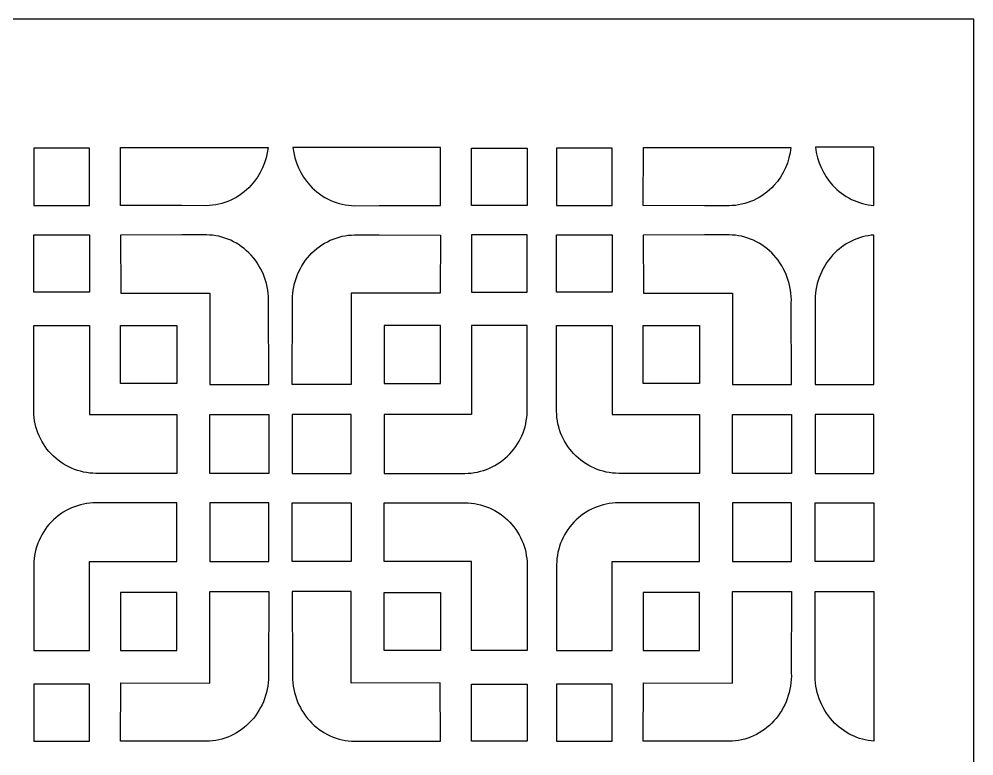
# Model space of a CAD drawing. Header units: millimetres. Extents: x -79 to 79, y -125 to 125.
# Drawn here: x 0.8 to 79, y 64.6 to 125 of the extents above; entities that cross this region are included whole.
import ezdxf

# ---------------------------------------------------------------- set-up
doc = ezdxf.new("R2010")
doc.units = ezdxf.units.MM
doc.header["$MEASUREMENT"] = 0
doc.layers.add('layer 1', color=7, linetype='Continuous')

msp = doc.modelspace()

# ---------------------------------------------------------------- linework, layer by layer
at = {"layer": 'layer 1', "color": 250}
msp.add_open_spline([(-78.9683, -125), (-78.9683, -125), (-78.9683, 124.9999), (-78.9683, 124.9999), (-78.9683, 124.9999), (-78.9683, 124.9999), (78.9683, 124.9999), (78.9683, 124.9999), (78.9683, 124.9999), (78.9683, 124.9999), (78.9683, -125), (78.9683, -125), (78.9683, -125), (78.9683, -125), (-78.9683, -125), (-78.9683, -125)], degree=3, knots=[0, 0, 0, 0, 0.2, 0.2, 0.2, 0.2, 0.4, 0.4, 0.4, 0.4, 0.6, 0.6, 0.6, 0.6, 1, 1, 1, 1], dxfattribs=at)
at = {"layer": 'layer 1', "color": 7}
for points, knots in [([(6.5194, 109.7304), (6.5194, 109.7304), (1.9702, 109.7304), (1.9702, 109.7304), (1.9702, 109.7304), (1.9702, 109.7304), (1.9702, 114.4134), (1.9702, 114.4134), (1.9702, 114.4134), (1.9702, 114.4134), (6.5194, 114.4134), (6.5194, 114.4134), (6.5194, 114.4134), (6.5194, 114.4134), (6.5194, 109.7304), (6.5194, 109.7304)], [0, 0, 0, 0, 0.2, 0.2, 0.2, 0.2, 0.4, 0.4, 0.4, 0.4, 0.6, 0.6, 0.6, 0.6, 1, 1, 1, 1]), ([(16.3715, 114.4783), (16.3715, 114.4783), (9.0794, 114.494), (9.0794, 114.494), (9.0794, 114.494), (9.0794, 114.494), (9.0702, 109.7275), (9.0702, 109.7275), (9.0702, 109.7275), (9.0702, 109.7275), (14.0877, 109.7171), (14.0877, 109.7171), (14.0877, 109.7171), (14.0877, 109.7171), (16.0949, 109.7126), (16.0949, 109.7126), (16.0949, 109.7126), (17.4855, 109.7259), (18.8115, 110.3281), (19.7712, 111.3824), (19.7712, 111.3824), (20.5469, 112.2346), (21.0302, 113.3226), (21.1589, 114.4783), (21.1589, 114.4783), (21.1589, 114.4783), (16.3715, 114.4783), (16.3715, 114.4783)], [0, 0, 0, 0, 0.125, 0.125, 0.125, 0.125, 0.25, 0.25, 0.25, 0.25, 0.375, 0.375, 0.375, 0.375, 0.5, 0.5, 0.5, 0.5, 0.625, 0.625, 0.625, 0.625, 0.75, 0.75, 0.75, 0.75, 1, 1, 1, 1]), ([(27.9781, 114.4783), (27.9781, 114.4783), (35.2702, 114.494), (35.2702, 114.494), (35.2702, 114.494), (35.2702, 114.494), (35.2795, 109.7275), (35.2795, 109.7275), (35.2795, 109.7275), (35.2795, 109.7275), (30.2619, 109.7171), (30.2619, 109.7171), (30.2619, 109.7171), (30.2619, 109.7171), (28.2551, 109.7126), (28.2551, 109.7126), (28.2551, 109.7126), (26.8646, 109.7259), (25.5381, 110.3281), (24.5785, 111.3824), (24.5785, 111.3824), (23.8028, 112.2346), (23.3199, 113.3226), (23.1908, 114.4783), (23.1908, 114.4783), (23.1908, 114.4783), (27.9781, 114.4783), (27.9781, 114.4783)], [0, 0, 0, 0, 0.125, 0.125, 0.125, 0.125, 0.25, 0.25, 0.25, 0.25, 0.375, 0.375, 0.375, 0.375, 0.5, 0.5, 0.5, 0.5, 0.625, 0.625, 0.625, 0.625, 0.75, 0.75, 0.75, 0.75, 1, 1, 1, 1]), ([(37.8284, 109.7304), (37.8284, 109.7304), (42.3776, 109.7304), (42.3776, 109.7304), (42.3776, 109.7304), (42.3776, 109.7304), (42.3776, 114.4134), (42.3776, 114.4134), (42.3776, 114.4134), (42.3776, 114.4134), (37.8284, 114.4134), (37.8284, 114.4134), (37.8284, 114.4134), (37.8284, 114.4134), (37.8284, 109.7304), (37.8284, 109.7304)], [0, 0, 0, 0, 0.2, 0.2, 0.2, 0.2, 0.4, 0.4, 0.4, 0.4, 0.6, 0.6, 0.6, 0.6, 1, 1, 1, 1]), ([(49.3352, 109.7304), (49.3352, 109.7304), (44.786, 109.7304), (44.786, 109.7304), (44.786, 109.7304), (44.786, 109.7304), (44.786, 114.4134), (44.786, 114.4134), (44.786, 114.4134), (44.786, 114.4134), (49.3352, 114.4134), (49.3352, 114.4134), (49.3352, 114.4134), (49.3352, 114.4134), (49.3352, 109.7304), (49.3352, 109.7304)], [0, 0, 0, 0, 0.2, 0.2, 0.2, 0.2, 0.4, 0.4, 0.4, 0.4, 0.6, 0.6, 0.6, 0.6, 1, 1, 1, 1]), ([(59.1944, 114.4731), (59.1944, 114.4731), (51.9023, 114.4886), (51.9023, 114.4886), (51.9023, 114.4886), (51.9023, 114.4886), (51.8931, 109.7227), (51.8931, 109.7227), (51.8931, 109.7227), (51.8931, 109.7227), (56.9107, 109.7119), (56.9107, 109.7119), (56.9107, 109.7119), (56.9107, 109.7119), (58.9176, 109.7074), (58.9176, 109.7074), (58.9176, 109.7074), (60.3081, 109.7207), (61.6343, 110.3234), (62.5941, 111.3775), (62.5941, 111.3775), (63.3696, 112.2293), (63.8528, 113.3178), (63.9817, 114.4731), (63.9817, 114.4731), (63.9817, 114.4731), (59.1944, 114.4731), (59.1944, 114.4731)], [0, 0, 0, 0, 0.125, 0.125, 0.125, 0.125, 0.25, 0.25, 0.25, 0.25, 0.375, 0.375, 0.375, 0.375, 0.5, 0.5, 0.5, 0.5, 0.625, 0.625, 0.625, 0.625, 0.75, 0.75, 0.75, 0.75, 1, 1, 1, 1]), ([(70.7848, 109.7411), (69.4964, 109.826), (68.2811, 110.4164), (67.3852, 111.4006), (67.3852, 111.4006), (66.6096, 112.2523), (66.1265, 113.3406), (65.9977, 114.4962), (65.9977, 114.4962), (65.9977, 114.4962), (70.7848, 114.4962), (70.7848, 114.4962), (70.7848, 114.4962), (70.7848, 114.4962), (70.7848, 109.7411), (70.7848, 109.7411)], [0, 0, 0, 0, 0.2, 0.2, 0.2, 0.2, 0.4, 0.4, 0.4, 0.4, 0.6, 0.6, 0.6, 0.6, 1, 1, 1, 1]), ([(6.5194, 107.322), (6.5194, 107.322), (1.9702, 107.322), (1.9702, 107.322), (1.9702, 107.322), (1.9702, 107.322), (1.9702, 102.6389), (1.9702, 102.6389), (1.9702, 102.6389), (1.9702, 102.6389), (6.5194, 102.6389), (6.5194, 102.6389), (6.5194, 102.6389), (6.5194, 102.6389), (6.5194, 107.322), (6.5194, 107.322)], [0, 0, 0, 0, 0.2, 0.2, 0.2, 0.2, 0.4, 0.4, 0.4, 0.4, 0.6, 0.6, 0.6, 0.6, 1, 1, 1, 1]), ([(9.0865, 102.5411), (9.0865, 102.5411), (9.0772, 107.3072), (9.0772, 107.3072), (9.0772, 107.3072), (9.0772, 107.3072), (14.0948, 107.3178), (14.0948, 107.3178), (14.0948, 107.3178), (14.0948, 107.3178), (16.1016, 107.322), (16.1016, 107.322), (16.1016, 107.322), (17.4922, 107.3086), (18.8186, 106.7065), (19.7783, 105.6522), (19.7783, 105.6522), (20.738, 104.598), (21.25, 103.1815), (21.197, 101.7255), (21.197, 101.7255), (21.197, 101.7255), (21.21, 95.0668), (21.21, 95.0668), (21.21, 95.0668), (21.21, 95.0668), (16.3931, 95.0564), (16.3931, 95.0564), (16.3931, 95.0564), (16.3931, 95.0564), (16.3786, 102.5563), (16.3786, 102.5563), (16.3786, 102.5563), (16.3786, 102.5563), (9.0865, 102.5411), (9.0865, 102.5411)], [0, 0, 0, 0, 0.1, 0.1, 0.1, 0.1, 0.2, 0.2, 0.2, 0.2, 0.3, 0.3, 0.3, 0.3, 0.4, 0.4, 0.4, 0.4, 0.5, 0.5, 0.5, 0.5, 0.6, 0.6, 0.6, 0.6, 0.7, 0.7, 0.7, 0.7, 0.8, 0.8, 0.8, 0.8, 1, 1, 1, 1]), ([(35.2609, 102.5411), (35.2609, 102.5411), (35.2702, 107.3072), (35.2702, 107.3072), (35.2702, 107.3072), (35.2702, 107.3072), (30.2526, 107.3178), (30.2526, 107.3178), (30.2526, 107.3178), (30.2526, 107.3178), (28.2458, 107.322), (28.2458, 107.322), (28.2458, 107.322), (26.8554, 107.3086), (25.5292, 106.7065), (24.5692, 105.6522), (24.5692, 105.6522), (23.6095, 104.598), (23.0978, 103.1815), (23.1504, 101.7255), (23.1504, 101.7255), (23.1504, 101.7255), (23.1378, 95.0668), (23.1378, 95.0668), (23.1378, 95.0668), (23.1378, 95.0668), (27.9543, 95.0564), (27.9543, 95.0564), (27.9543, 95.0564), (27.9543, 95.0564), (27.9688, 102.5563), (27.9688, 102.5563), (27.9688, 102.5563), (27.9688, 102.5563), (35.2609, 102.5411), (35.2609, 102.5411)], [0, 0, 0, 0, 0.1, 0.1, 0.1, 0.1, 0.2, 0.2, 0.2, 0.2, 0.3, 0.3, 0.3, 0.3, 0.4, 0.4, 0.4, 0.4, 0.5, 0.5, 0.5, 0.5, 0.6, 0.6, 0.6, 0.6, 0.7, 0.7, 0.7, 0.7, 0.8, 0.8, 0.8, 0.8, 1, 1, 1, 1]), ([(37.8284, 107.322), (37.8284, 107.322), (42.3776, 107.322), (42.3776, 107.322), (42.3776, 107.322), (42.3776, 107.322), (42.3776, 102.6389), (42.3776, 102.6389), (42.3776, 102.6389), (42.3776, 102.6389), (37.8284, 102.6389), (37.8284, 102.6389), (37.8284, 102.6389), (37.8284, 102.6389), (37.8284, 107.322), (37.8284, 107.322)], [0, 0, 0, 0, 0.2, 0.2, 0.2, 0.2, 0.4, 0.4, 0.4, 0.4, 0.6, 0.6, 0.6, 0.6, 1, 1, 1, 1]), ([(49.3352, 107.322), (49.3352, 107.322), (44.786, 107.322), (44.786, 107.322), (44.786, 107.322), (44.786, 107.322), (44.786, 102.6389), (44.786, 102.6389), (44.786, 102.6389), (44.786, 102.6389), (49.3352, 102.6389), (49.3352, 102.6389), (49.3352, 102.6389), (49.3352, 102.6389), (49.3352, 107.322), (49.3352, 107.322)], [0, 0, 0, 0, 0.2, 0.2, 0.2, 0.2, 0.4, 0.4, 0.4, 0.4, 0.6, 0.6, 0.6, 0.6, 1, 1, 1, 1]), ([(51.9024, 102.5411), (51.9024, 102.5411), (51.8932, 107.3072), (51.8932, 107.3072), (51.8932, 107.3072), (51.8932, 107.3072), (56.9107, 107.3178), (56.9107, 107.3178), (56.9107, 107.3178), (56.9107, 107.3178), (58.9178, 107.322), (58.9178, 107.322), (58.9178, 107.322), (60.3081, 107.3086), (61.6343, 106.7065), (62.5941, 105.6522), (62.5941, 105.6522), (63.554, 104.598), (64.0658, 103.1815), (64.0129, 101.7255), (64.0129, 101.7255), (64.0129, 101.7255), (64.0259, 95.0668), (64.0259, 95.0668), (64.0259, 95.0668), (64.0259, 95.0668), (59.2092, 95.0564), (59.2092, 95.0564), (59.2092, 95.0564), (59.2092, 95.0564), (59.1944, 102.5563), (59.1944, 102.5563), (59.1944, 102.5563), (59.1944, 102.5563), (51.9024, 102.5411), (51.9024, 102.5411)], [0, 0, 0, 0, 0.1, 0.1, 0.1, 0.1, 0.2, 0.2, 0.2, 0.2, 0.3, 0.3, 0.3, 0.3, 0.4, 0.4, 0.4, 0.4, 0.5, 0.5, 0.5, 0.5, 0.6, 0.6, 0.6, 0.6, 0.7, 0.7, 0.7, 0.7, 0.8, 0.8, 0.8, 0.8, 1, 1, 1, 1]), ([(70.7704, 95.0564), (70.7704, 95.0564), (65.9535, 95.0668), (65.9535, 95.0668), (65.9535, 95.0668), (65.9535, 95.0668), (65.9663, 101.7255), (65.9663, 101.7255), (65.9663, 101.7255), (65.9137, 103.1815), (66.4254, 104.598), (67.3852, 105.6522), (67.3852, 105.6522), (68.2811, 106.6362), (69.4964, 107.2266), (70.7848, 107.3115), (70.7848, 107.3115), (70.7848, 107.3115), (70.7848, 102.5563), (70.7848, 102.5563), (70.7848, 102.5563), (70.7848, 102.5563), (70.7704, 95.0564), (70.7704, 95.0564)], [0, 0, 0, 0, 0.1428571, 0.1428571, 0.1428571, 0.1428571, 0.2857143, 0.2857143, 0.2857143, 0.2857143, 0.4285714, 0.4285714, 0.4285714, 0.4285714, 0.5714286, 0.5714286, 0.5714286, 0.5714286, 0.7142857, 0.7142857, 0.7142857, 0.7142857, 1, 1, 1, 1]), ([(6.5194, 99.8963), (6.5194, 99.8963), (1.9702, 99.8963), (1.9702, 99.8963), (1.9702, 99.8963), (1.9702, 99.8963), (1.9702, 92.8716), (1.9702, 92.8716), (1.9702, 92.8716), (1.9858, 91.4811), (2.5634, 90.1562), (3.5714, 89.1983), (3.5714, 89.1983), (4.5796, 88.2408), (5.9323, 87.7319), (7.3222, 87.7874), (7.3222, 87.7874), (7.3222, 87.7874), (13.6777, 87.7874), (13.6777, 87.7874), (13.6777, 87.7874), (13.6777, 87.7874), (13.6777, 92.6043), (13.6777, 92.6043), (13.6777, 92.6043), (13.6777, 92.6043), (6.5194, 92.6043), (6.5194, 92.6043), (6.5194, 92.6043), (6.5194, 92.6043), (6.5194, 99.8963), (6.5194, 99.8963)], [0, 0, 0, 0, 0.1111111, 0.1111111, 0.1111111, 0.1111111, 0.2222222, 0.2222222, 0.2222222, 0.2222222, 0.3333333, 0.3333333, 0.3333333, 0.3333333, 0.4444444, 0.4444444, 0.4444444, 0.4444444, 0.5555556, 0.5555556, 0.5555556, 0.5555556, 0.6666667, 0.6666667, 0.6666667, 0.6666667, 0.7777778, 0.7777778, 0.7777778, 0.7777778, 1, 1, 1, 1]), ([(13.6777, 95.1463), (13.6777, 95.1463), (13.6777, 99.8963), (13.6777, 99.8963), (13.6777, 99.8963), (13.6777, 99.8963), (9.0613, 99.8963), (9.0613, 99.8963), (9.0613, 99.8963), (9.0613, 99.8963), (9.0613, 95.1463), (9.0613, 95.1463), (9.0613, 95.1463), (9.0613, 95.1463), (13.6777, 95.1463), (13.6777, 95.1463)], [0, 0, 0, 0, 0.2, 0.2, 0.2, 0.2, 0.4, 0.4, 0.4, 0.4, 0.6, 0.6, 0.6, 0.6, 1, 1, 1, 1]), ([(30.6702, 95.1463), (30.6702, 95.1463), (30.6702, 99.8963), (30.6702, 99.8963), (30.6702, 99.8963), (30.6702, 99.8963), (35.2861, 99.8963), (35.2861, 99.8963), (35.2861, 99.8963), (35.2861, 99.8963), (35.2861, 95.1463), (35.2861, 95.1463), (35.2861, 95.1463), (35.2861, 95.1463), (30.6702, 95.1463), (30.6702, 95.1463)], [0, 0, 0, 0, 0.2, 0.2, 0.2, 0.2, 0.4, 0.4, 0.4, 0.4, 0.6, 0.6, 0.6, 0.6, 1, 1, 1, 1]), ([(37.8284, 99.8963), (37.8284, 99.8963), (42.3776, 99.8963), (42.3776, 99.8963), (42.3776, 99.8963), (42.3776, 99.8963), (42.3776, 92.8716), (42.3776, 92.8716), (42.3776, 92.8716), (42.362, 91.4811), (41.7843, 90.1562), (40.776, 89.1983), (40.776, 89.1983), (39.7678, 88.2408), (38.415, 87.7319), (37.0257, 87.7874), (37.0257, 87.7874), (37.0257, 87.7874), (30.6702, 87.7874), (30.6702, 87.7874), (30.6702, 87.7874), (30.6702, 87.7874), (30.6702, 92.6043), (30.6702, 92.6043), (30.6702, 92.6043), (30.6702, 92.6043), (37.8284, 92.6043), (37.8284, 92.6043), (37.8284, 92.6043), (37.8284, 92.6043), (37.8284, 99.8963), (37.8284, 99.8963)], [0, 0, 0, 0, 0.1111111, 0.1111111, 0.1111111, 0.1111111, 0.2222222, 0.2222222, 0.2222222, 0.2222222, 0.3333333, 0.3333333, 0.3333333, 0.3333333, 0.4444444, 0.4444444, 0.4444444, 0.4444444, 0.5555556, 0.5555556, 0.5555556, 0.5555556, 0.6666667, 0.6666667, 0.6666667, 0.6666667, 0.7777778, 0.7777778, 0.7777778, 0.7777778, 1, 1, 1, 1]), ([(49.3352, 99.8963), (49.3352, 99.8963), (44.786, 99.8963), (44.786, 99.8963), (44.786, 99.8963), (44.786, 99.8963), (44.786, 92.8716), (44.786, 92.8716), (44.786, 92.8716), (44.8016, 91.4811), (45.3792, 90.1562), (46.3874, 89.1983), (46.3874, 89.1983), (47.3957, 88.2408), (48.7484, 87.7319), (50.138, 87.7874), (50.138, 87.7874), (50.138, 87.7874), (56.4934, 87.7874), (56.4934, 87.7874), (56.4934, 87.7874), (56.4934, 87.7874), (56.4934, 92.6043), (56.4934, 92.6043), (56.4934, 92.6043), (56.4934, 92.6043), (49.3352, 92.6043), (49.3352, 92.6043), (49.3352, 92.6043), (49.3352, 92.6043), (49.3352, 99.8963), (49.3352, 99.8963)], [0, 0, 0, 0, 0.1111111, 0.1111111, 0.1111111, 0.1111111, 0.2222222, 0.2222222, 0.2222222, 0.2222222, 0.3333333, 0.3333333, 0.3333333, 0.3333333, 0.4444444, 0.4444444, 0.4444444, 0.4444444, 0.5555556, 0.5555556, 0.5555556, 0.5555556, 0.6666667, 0.6666667, 0.6666667, 0.6666667, 0.7777778, 0.7777778, 0.7777778, 0.7777778, 1, 1, 1, 1]), ([(56.4934, 95.1463), (56.4934, 95.1463), (56.4934, 99.8963), (56.4934, 99.8963), (56.4934, 99.8963), (56.4934, 99.8963), (51.8773, 99.8963), (51.8773, 99.8963), (51.8773, 99.8963), (51.8773, 99.8963), (51.8773, 95.1463), (51.8773, 95.1463), (51.8773, 95.1463), (51.8773, 95.1463), (56.4934, 95.1463), (56.4934, 95.1463)], [0, 0, 0, 0, 0.2, 0.2, 0.2, 0.2, 0.4, 0.4, 0.4, 0.4, 0.6, 0.6, 0.6, 0.6, 1, 1, 1, 1]), ([(21.21, 92.6043), (21.21, 92.6043), (16.3931, 92.6043), (16.3931, 92.6043), (16.3931, 92.6043), (16.3931, 92.6043), (16.3931, 87.7874), (16.3931, 87.7874), (16.3931, 87.7874), (16.3931, 87.7874), (21.21, 87.7874), (21.21, 87.7874), (21.21, 87.7874), (21.21, 87.7874), (21.21, 92.6043), (21.21, 92.6043)], [0, 0, 0, 0, 0.2, 0.2, 0.2, 0.2, 0.4, 0.4, 0.4, 0.4, 0.6, 0.6, 0.6, 0.6, 1, 1, 1, 1]), ([(23.1378, 92.6043), (23.1378, 92.6043), (27.9543, 92.6043), (27.9543, 92.6043), (27.9543, 92.6043), (27.9543, 92.6043), (27.9543, 87.7874), (27.9543, 87.7874), (27.9543, 87.7874), (27.9543, 87.7874), (23.1378, 87.7874), (23.1378, 87.7874), (23.1378, 87.7874), (23.1378, 87.7874), (23.1378, 92.6043), (23.1378, 92.6043)], [0, 0, 0, 0, 0.2, 0.2, 0.2, 0.2, 0.4, 0.4, 0.4, 0.4, 0.6, 0.6, 0.6, 0.6, 1, 1, 1, 1]), ([(64.0259, 92.6043), (64.0259, 92.6043), (59.2092, 92.6043), (59.2092, 92.6043), (59.2092, 92.6043), (59.2092, 92.6043), (59.2092, 87.7874), (59.2092, 87.7874), (59.2092, 87.7874), (59.2092, 87.7874), (64.0259, 87.7874), (64.0259, 87.7874), (64.0259, 87.7874), (64.0259, 87.7874), (64.0259, 92.6043), (64.0259, 92.6043)], [0, 0, 0, 0, 0.2, 0.2, 0.2, 0.2, 0.4, 0.4, 0.4, 0.4, 0.6, 0.6, 0.6, 0.6, 1, 1, 1, 1]), ([(65.9535, 92.6043), (65.9535, 92.6043), (70.7704, 92.6043), (70.7704, 92.6043), (70.7704, 92.6043), (70.7704, 92.6043), (70.7704, 87.7874), (70.7704, 87.7874), (70.7704, 87.7874), (70.7704, 87.7874), (65.9535, 87.7874), (65.9535, 87.7874), (65.9535, 87.7874), (65.9535, 87.7874), (65.9535, 92.6043), (65.9535, 92.6043)], [0, 0, 0, 0, 0.2, 0.2, 0.2, 0.2, 0.4, 0.4, 0.4, 0.4, 0.6, 0.6, 0.6, 0.6, 1, 1, 1, 1]), ([(6.5194, 73.2699), (6.5194, 73.2699), (1.9702, 73.2699), (1.9702, 73.2699), (1.9702, 73.2699), (1.9702, 73.2699), (1.9702, 80.2948), (1.9702, 80.2948), (1.9702, 80.2948), (1.9858, 81.6853), (2.5634, 83.0102), (3.5714, 83.9677), (3.5714, 83.9677), (4.5796, 84.9258), (5.9323, 85.4346), (7.3222, 85.379), (7.3222, 85.379), (7.3222, 85.379), (13.6777, 85.379), (13.6777, 85.379), (13.6777, 85.379), (13.6777, 85.379), (13.6777, 80.5621), (13.6777, 80.5621), (13.6777, 80.5621), (13.6777, 80.5621), (6.5194, 80.5621), (6.5194, 80.5621), (6.5194, 80.5621), (6.5194, 80.5621), (6.5194, 73.2699), (6.5194, 73.2699)], [0, 0, 0, 0, 0.1111111, 0.1111111, 0.1111111, 0.1111111, 0.2222222, 0.2222222, 0.2222222, 0.2222222, 0.3333333, 0.3333333, 0.3333333, 0.3333333, 0.4444444, 0.4444444, 0.4444444, 0.4444444, 0.5555556, 0.5555556, 0.5555556, 0.5555556, 0.6666667, 0.6666667, 0.6666667, 0.6666667, 0.7777778, 0.7777778, 0.7777778, 0.7777778, 1, 1, 1, 1]), ([(21.21, 80.5621), (21.21, 80.5621), (16.3931, 80.5621), (16.3931, 80.5621), (16.3931, 80.5621), (16.3931, 80.5621), (16.3931, 85.379), (16.3931, 85.379), (16.3931, 85.379), (16.3931, 85.379), (21.21, 85.379), (21.21, 85.379), (21.21, 85.379), (21.21, 85.379), (21.21, 80.5621), (21.21, 80.5621)], [0, 0, 0, 0, 0.2, 0.2, 0.2, 0.2, 0.4, 0.4, 0.4, 0.4, 0.6, 0.6, 0.6, 0.6, 1, 1, 1, 1]), ([(23.1378, 80.5621), (23.1378, 80.5621), (27.9543, 80.5621), (27.9543, 80.5621), (27.9543, 80.5621), (27.9543, 80.5621), (27.9543, 85.379), (27.9543, 85.379), (27.9543, 85.379), (27.9543, 85.379), (23.1378, 85.379), (23.1378, 85.379), (23.1378, 85.379), (23.1378, 85.379), (23.1378, 80.5621), (23.1378, 80.5621)], [0, 0, 0, 0, 0.2, 0.2, 0.2, 0.2, 0.4, 0.4, 0.4, 0.4, 0.6, 0.6, 0.6, 0.6, 1, 1, 1, 1]), ([(37.8284, 73.2699), (37.8284, 73.2699), (42.3776, 73.2699), (42.3776, 73.2699), (42.3776, 73.2699), (42.3776, 73.2699), (42.3776, 80.2948), (42.3776, 80.2948), (42.3776, 80.2948), (42.362, 81.6853), (41.7843, 83.0102), (40.776, 83.9677), (40.776, 83.9677), (39.7678, 84.9258), (38.415, 85.4346), (37.0257, 85.379), (37.0257, 85.379), (37.0257, 85.379), (30.6702, 85.379), (30.6702, 85.379), (30.6702, 85.379), (30.6702, 85.379), (30.6702, 80.5621), (30.6702, 80.5621), (30.6702, 80.5621), (30.6702, 80.5621), (37.8284, 80.5621), (37.8284, 80.5621), (37.8284, 80.5621), (37.8284, 80.5621), (37.8284, 73.2699), (37.8284, 73.2699)], [0, 0, 0, 0, 0.1111111, 0.1111111, 0.1111111, 0.1111111, 0.2222222, 0.2222222, 0.2222222, 0.2222222, 0.3333333, 0.3333333, 0.3333333, 0.3333333, 0.4444444, 0.4444444, 0.4444444, 0.4444444, 0.5555556, 0.5555556, 0.5555556, 0.5555556, 0.6666667, 0.6666667, 0.6666667, 0.6666667, 0.7777778, 0.7777778, 0.7777778, 0.7777778, 1, 1, 1, 1]), ([(49.3352, 73.2699), (49.3352, 73.2699), (44.786, 73.2699), (44.786, 73.2699), (44.786, 73.2699), (44.786, 73.2699), (44.786, 80.2948), (44.786, 80.2948), (44.786, 80.2948), (44.8016, 81.6853), (45.3792, 83.0102), (46.3874, 83.9677), (46.3874, 83.9677), (47.3957, 84.9258), (48.7484, 85.4346), (50.138, 85.379), (50.138, 85.379), (50.138, 85.379), (56.4934, 85.379), (56.4934, 85.379), (56.4934, 85.379), (56.4934, 85.379), (56.4934, 80.5621), (56.4934, 80.5621), (56.4934, 80.5621), (56.4934, 80.5621), (49.3352, 80.5621), (49.3352, 80.5621), (49.3352, 80.5621), (49.3352, 80.5621), (49.3352, 73.2699), (49.3352, 73.2699)], [0, 0, 0, 0, 0.1111111, 0.1111111, 0.1111111, 0.1111111, 0.2222222, 0.2222222, 0.2222222, 0.2222222, 0.3333333, 0.3333333, 0.3333333, 0.3333333, 0.4444444, 0.4444444, 0.4444444, 0.4444444, 0.5555556, 0.5555556, 0.5555556, 0.5555556, 0.6666667, 0.6666667, 0.6666667, 0.6666667, 0.7777778, 0.7777778, 0.7777778, 0.7777778, 1, 1, 1, 1]), ([(64.0259, 80.5621), (64.0259, 80.5621), (59.2092, 80.5621), (59.2092, 80.5621), (59.2092, 80.5621), (59.2092, 80.5621), (59.2092, 85.379), (59.2092, 85.379), (59.2092, 85.379), (59.2092, 85.379), (64.0259, 85.379), (64.0259, 85.379), (64.0259, 85.379), (64.0259, 85.379), (64.0259, 80.5621), (64.0259, 80.5621)], [0, 0, 0, 0, 0.2, 0.2, 0.2, 0.2, 0.4, 0.4, 0.4, 0.4, 0.6, 0.6, 0.6, 0.6, 1, 1, 1, 1]), ([(65.9535, 80.5621), (65.9535, 80.5621), (70.7704, 80.5621), (70.7704, 80.5621), (70.7704, 80.5621), (70.7704, 80.5621), (70.7704, 85.379), (70.7704, 85.379), (70.7704, 85.379), (70.7704, 85.379), (65.9535, 85.379), (65.9535, 85.379), (65.9535, 85.379), (65.9535, 85.379), (65.9535, 80.5621), (65.9535, 80.5621)], [0, 0, 0, 0, 0.2, 0.2, 0.2, 0.2, 0.4, 0.4, 0.4, 0.4, 0.6, 0.6, 0.6, 0.6, 1, 1, 1, 1]), ([(13.6777, 78.0202), (13.6777, 78.0202), (13.6777, 73.2699), (13.6777, 73.2699), (13.6777, 73.2699), (13.6777, 73.2699), (9.0613, 73.2699), (9.0613, 73.2699), (9.0613, 73.2699), (9.0613, 73.2699), (9.0613, 78.0202), (9.0613, 78.0202), (9.0613, 78.0202), (9.0613, 78.0202), (13.6777, 78.0202), (13.6777, 78.0202)], [0, 0, 0, 0, 0.2, 0.2, 0.2, 0.2, 0.4, 0.4, 0.4, 0.4, 0.6, 0.6, 0.6, 0.6, 1, 1, 1, 1]), ([(9.0865, 70.6253), (9.0865, 70.6253), (9.0772, 65.8592), (9.0772, 65.8592), (9.0772, 65.8592), (9.0772, 65.8592), (14.0948, 65.8485), (14.0948, 65.8485), (14.0948, 65.8485), (14.0948, 65.8485), (16.1016, 65.8441), (16.1016, 65.8441), (16.1016, 65.8441), (17.4922, 65.8575), (18.8186, 66.4599), (19.7783, 67.5142), (19.7783, 67.5142), (20.738, 68.5684), (21.25, 69.9846), (21.197, 71.4408), (21.197, 71.4408), (21.197, 71.4408), (21.21, 78.0996), (21.21, 78.0996), (21.21, 78.0996), (21.21, 78.0996), (16.3931, 78.1096), (16.3931, 78.1096), (16.3931, 78.1096), (16.3931, 78.1096), (16.3786, 70.6099), (16.3786, 70.6099), (16.3786, 70.6099), (16.3786, 70.6099), (9.0865, 70.6253), (9.0865, 70.6253)], [0, 0, 0, 0, 0.1, 0.1, 0.1, 0.1, 0.2, 0.2, 0.2, 0.2, 0.3, 0.3, 0.3, 0.3, 0.4, 0.4, 0.4, 0.4, 0.5, 0.5, 0.5, 0.5, 0.6, 0.6, 0.6, 0.6, 0.7, 0.7, 0.7, 0.7, 0.8, 0.8, 0.8, 0.8, 1, 1, 1, 1]), ([(35.2609, 70.6253), (35.2609, 70.6253), (35.2702, 65.8592), (35.2702, 65.8592), (35.2702, 65.8592), (35.2702, 65.8592), (30.2526, 65.8485), (30.2526, 65.8485), (30.2526, 65.8485), (30.2526, 65.8485), (28.2458, 65.8441), (28.2458, 65.8441), (28.2458, 65.8441), (26.8554, 65.8575), (25.5292, 66.4599), (24.5692, 67.5142), (24.5692, 67.5142), (23.6095, 68.5684), (23.0978, 69.9846), (23.1504, 71.4408), (23.1504, 71.4408), (23.1504, 71.4408), (23.1378, 78.0996), (23.1378, 78.0996), (23.1378, 78.0996), (23.1378, 78.0996), (27.9543, 78.1096), (27.9543, 78.1096), (27.9543, 78.1096), (27.9543, 78.1096), (27.9688, 70.6099), (27.9688, 70.6099), (27.9688, 70.6099), (27.9688, 70.6099), (35.2609, 70.6253), (35.2609, 70.6253)], [0, 0, 0, 0, 0.1, 0.1, 0.1, 0.1, 0.2, 0.2, 0.2, 0.2, 0.3, 0.3, 0.3, 0.3, 0.4, 0.4, 0.4, 0.4, 0.5, 0.5, 0.5, 0.5, 0.6, 0.6, 0.6, 0.6, 0.7, 0.7, 0.7, 0.7, 0.8, 0.8, 0.8, 0.8, 1, 1, 1, 1]), ([(30.6702, 78.0202), (30.6702, 78.0202), (30.6702, 73.2699), (30.6702, 73.2699), (30.6702, 73.2699), (30.6702, 73.2699), (35.2861, 73.2699), (35.2861, 73.2699), (35.2861, 73.2699), (35.2861, 73.2699), (35.2861, 78.0202), (35.2861, 78.0202), (35.2861, 78.0202), (35.2861, 78.0202), (30.6702, 78.0202), (30.6702, 78.0202)], [0, 0, 0, 0, 0.2, 0.2, 0.2, 0.2, 0.4, 0.4, 0.4, 0.4, 0.6, 0.6, 0.6, 0.6, 1, 1, 1, 1]), ([(56.4934, 78.0202), (56.4934, 78.0202), (56.4934, 73.2699), (56.4934, 73.2699), (56.4934, 73.2699), (56.4934, 73.2699), (51.8773, 73.2699), (51.8773, 73.2699), (51.8773, 73.2699), (51.8773, 73.2699), (51.8773, 78.0202), (51.8773, 78.0202), (51.8773, 78.0202), (51.8773, 78.0202), (56.4934, 78.0202), (56.4934, 78.0202)], [0, 0, 0, 0, 0.2, 0.2, 0.2, 0.2, 0.4, 0.4, 0.4, 0.4, 0.6, 0.6, 0.6, 0.6, 1, 1, 1, 1]), ([(51.9024, 70.6253), (51.9024, 70.6253), (51.8932, 65.8592), (51.8932, 65.8592), (51.8932, 65.8592), (51.8932, 65.8592), (56.9107, 65.8485), (56.9107, 65.8485), (56.9107, 65.8485), (56.9107, 65.8485), (58.9178, 65.8441), (58.9178, 65.8441), (58.9178, 65.8441), (60.3081, 65.8575), (61.6343, 66.4599), (62.5941, 67.5142), (62.5941, 67.5142), (63.554, 68.5684), (64.0658, 69.9846), (64.0129, 71.4408), (64.0129, 71.4408), (64.0129, 71.4408), (64.0259, 78.0996), (64.0259, 78.0996), (64.0259, 78.0996), (64.0259, 78.0996), (59.2092, 78.1096), (59.2092, 78.1096), (59.2092, 78.1096), (59.2092, 78.1096), (59.1944, 70.6099), (59.1944, 70.6099), (59.1944, 70.6099), (59.1944, 70.6099), (51.9024, 70.6253), (51.9024, 70.6253)], [0, 0, 0, 0, 0.1, 0.1, 0.1, 0.1, 0.2, 0.2, 0.2, 0.2, 0.3, 0.3, 0.3, 0.3, 0.4, 0.4, 0.4, 0.4, 0.5, 0.5, 0.5, 0.5, 0.6, 0.6, 0.6, 0.6, 0.7, 0.7, 0.7, 0.7, 0.8, 0.8, 0.8, 0.8, 1, 1, 1, 1]), ([(70.7704, 78.1096), (70.7704, 78.1096), (65.9535, 78.0996), (65.9535, 78.0996), (65.9535, 78.0996), (65.9535, 78.0996), (65.9663, 71.4408), (65.9663, 71.4408), (65.9663, 71.4408), (65.9137, 69.9846), (66.4254, 68.5684), (67.3852, 67.5142), (67.3852, 67.5142), (68.2811, 66.5301), (69.4964, 65.9397), (70.7848, 65.8547), (70.7848, 65.8547), (70.7848, 65.8547), (70.7848, 70.6099), (70.7848, 70.6099), (70.7848, 70.6099), (70.7848, 70.6099), (70.7704, 78.1096), (70.7704, 78.1096)], [0, 0, 0, 0, 0.1428571, 0.1428571, 0.1428571, 0.1428571, 0.2857143, 0.2857143, 0.2857143, 0.2857143, 0.4285714, 0.4285714, 0.4285714, 0.4285714, 0.5714286, 0.5714286, 0.5714286, 0.5714286, 0.7142857, 0.7142857, 0.7142857, 0.7142857, 1, 1, 1, 1]), ([(6.5194, 65.8441), (6.5194, 65.8441), (1.9702, 65.8441), (1.9702, 65.8441), (1.9702, 65.8441), (1.9702, 65.8441), (1.9702, 70.527), (1.9702, 70.527), (1.9702, 70.527), (1.9702, 70.527), (6.5194, 70.527), (6.5194, 70.527), (6.5194, 70.527), (6.5194, 70.527), (6.5194, 65.8441), (6.5194, 65.8441)], [0, 0, 0, 0, 0.2, 0.2, 0.2, 0.2, 0.4, 0.4, 0.4, 0.4, 0.6, 0.6, 0.6, 0.6, 1, 1, 1, 1]), ([(37.8284, 65.8441), (37.8284, 65.8441), (42.3776, 65.8441), (42.3776, 65.8441), (42.3776, 65.8441), (42.3776, 65.8441), (42.3776, 70.527), (42.3776, 70.527), (42.3776, 70.527), (42.3776, 70.527), (37.8284, 70.527), (37.8284, 70.527), (37.8284, 70.527), (37.8284, 70.527), (37.8284, 65.8441), (37.8284, 65.8441)], [0, 0, 0, 0, 0.2, 0.2, 0.2, 0.2, 0.4, 0.4, 0.4, 0.4, 0.6, 0.6, 0.6, 0.6, 1, 1, 1, 1]), ([(49.3352, 65.8441), (49.3352, 65.8441), (44.786, 65.8441), (44.786, 65.8441), (44.786, 65.8441), (44.786, 65.8441), (44.786, 70.527), (44.786, 70.527), (44.786, 70.527), (44.786, 70.527), (49.3352, 70.527), (49.3352, 70.527), (49.3352, 70.527), (49.3352, 70.527), (49.3352, 65.8441), (49.3352, 65.8441)], [0, 0, 0, 0, 0.2, 0.2, 0.2, 0.2, 0.4, 0.4, 0.4, 0.4, 0.6, 0.6, 0.6, 0.6, 1, 1, 1, 1])]:
    msp.add_open_spline(points, degree=3, knots=knots, dxfattribs=at)

doc.saveas('drawing.dxf')
